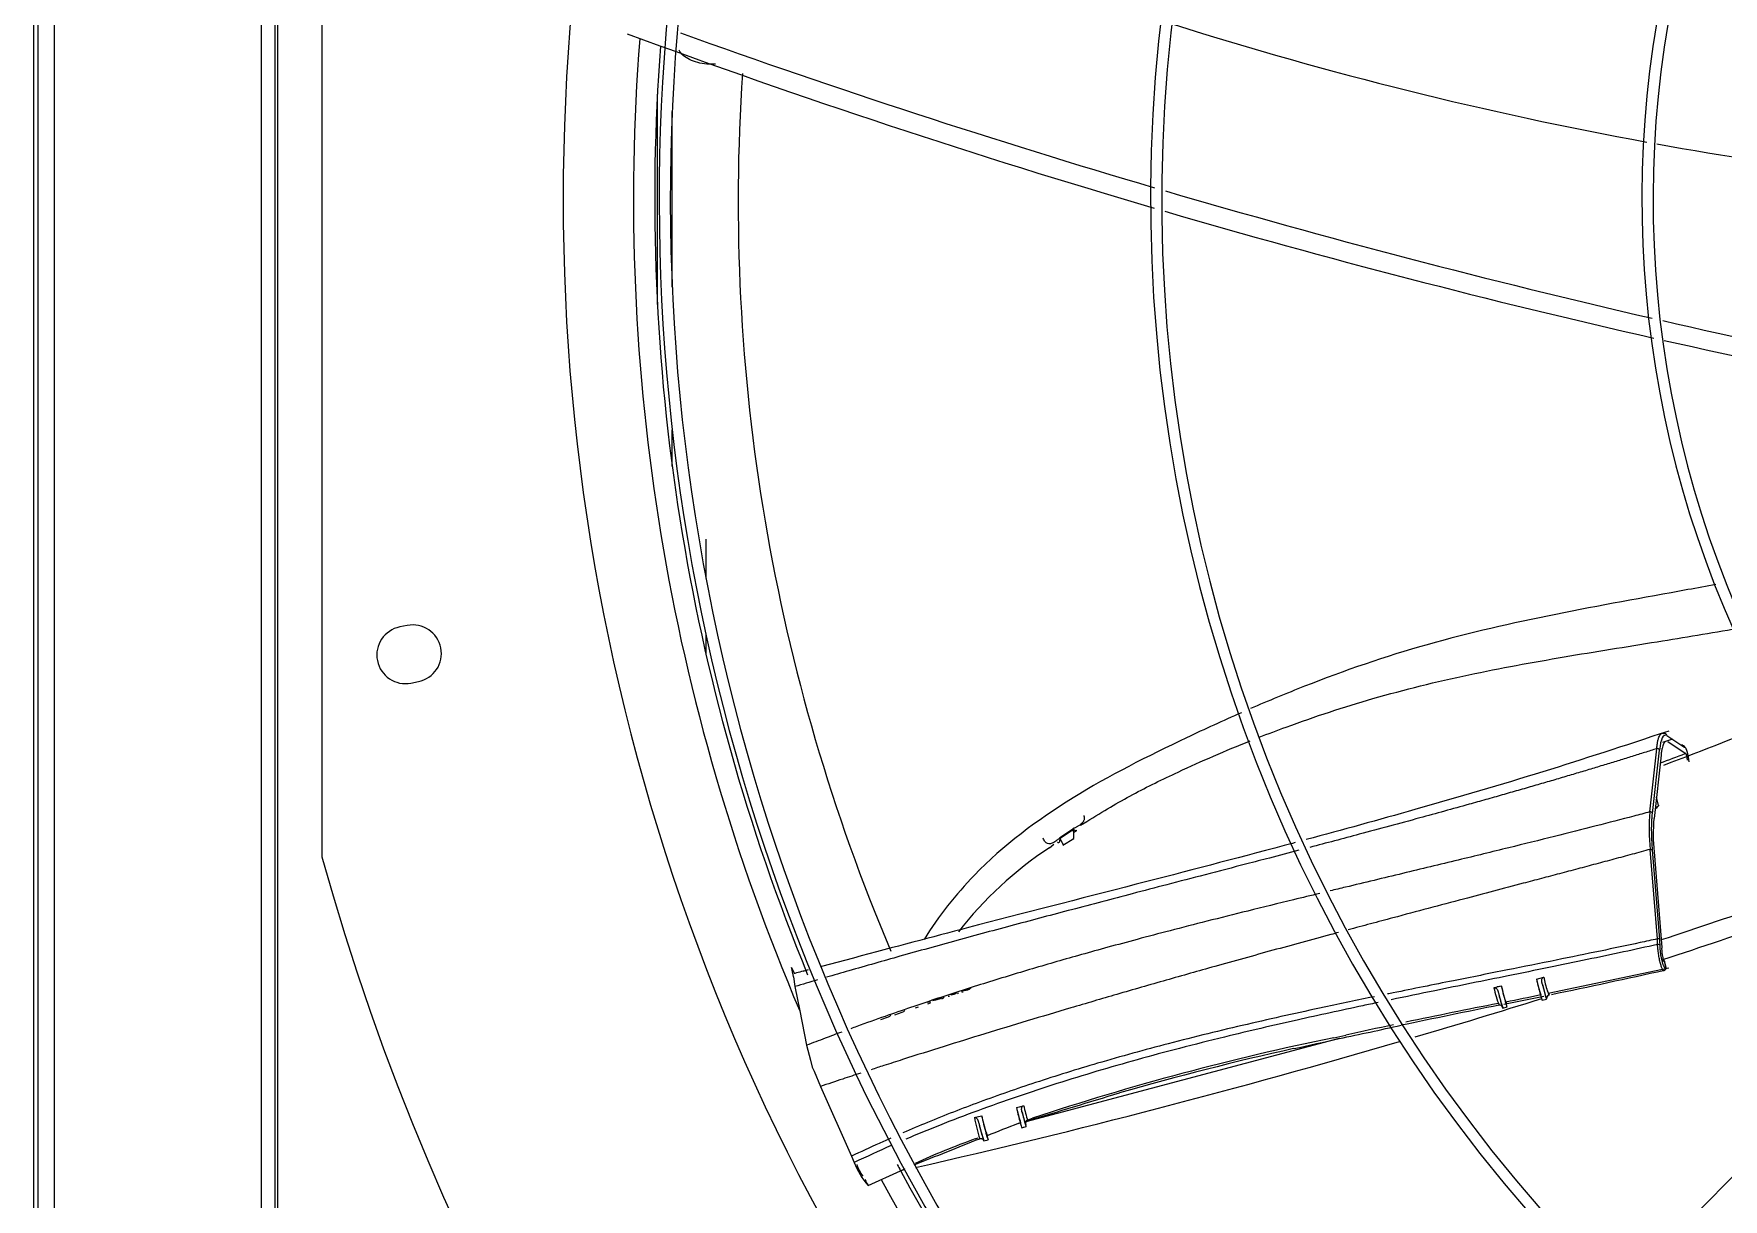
# Model space of a CAD drawing. Header units: millimetres. Extents: x 113490 to 142599, y -20467 to 115.
# Drawn here: x 124745.2 to 125123.5, y -11583.8 to -11322.9 of the extents above; entities that cross this region are included whole.
import ezdxf

# ---------------------------------------------------------------- set-up
doc = ezdxf.new("R2010")
doc.units = ezdxf.units.MM
doc.layers.add('DV3_0', color=7, linetype='Continuous')

msp = doc.modelspace()

# ---------------------------------------------------------------- linework, layer by layer
at = {"layer": 'DV3_0', "color": 7, "linetype": 'Continuous', "lineweight": 15}
for p, q in [((124745.24, -11906.49), (124745.24, -9742.49)), ((124746.24, -11906.49), (124746.24, -9742.49)), ((124796.24, -11847.85), (124796.24, -9857.26)), ((124799.24, -11847.85), (124799.24, -9857.26)), ((124809.74, -11212.82), (124809.74, -11507.16)), ((125327.2, -11374.23), (124993.6, -11712.53)), ((124895.75, -11444.84), (124895.75, -11436.07)), ((124828.85, -11455.38), (124827.19, -11455.72)), ((124895.75, -11461.9), (124895.75, -11457.32)), ((124829.68, -11468.27), (124831.35, -11467.94)), ((125112.13, -11480.84), (125109.84, -11481.58)), ((125110.85, -11479.98), (125114.64, -11482.54)), ((125114.97, -11484.07), (125111.04, -11481.39)), ((125114.45, -11482.22), (125114.45, -11482.22)), ((125109.54, -11484.4), (125107.96, -11498.62)), ((125108.98, -11495.66), (125108.49, -11493.83)), ((124977.82, -11500.95), (124974.93, -11502.95)), ((124979.59, -11500.06), (124980.98, -11499.25)), ((124972.6, -11505.13), (124973.57, -11504.37)), ((124974.93, -11502.95), (124975, -11503.09)), ((124975.63, -11504.58), (124978.05, -11503.1)), ((125107.98, -11506.04), (125109.7, -11527.45)), ((124928.72, -11529.82), (124921.62, -11531.69)), ((125110.67, -11531.96), (125110.3, -11530.37)), ((124914.88, -11531.96), (124915.52, -11533.29)), ((124915.33, -11534.02), (124915.62, -11536.21)), ((124915.62, -11533.27), (124915.52, -11533.29)), ((124918.59, -11532.49), (124917.4, -11532.81)), ((125081.66, -11534.53), (125083.28, -11534.08)), ((125084.29, -11537.66), (125111.31, -11531.98)), ((124915.62, -11536.21), (124916.71, -11541.62)), ((124948.13, -11538.88), (124946.47, -11539.42)), ((124948.14, -11538.93), (124946.89, -11539.34)), ((124948.47, -11538.73), (124948.13, -11538.88)), ((124948.41, -11538.81), (124948.14, -11538.93)), ((124948.6, -11538.67), (124948.41, -11538.81)), ((124948.54, -11538.99), (124948.8, -11538.84)), ((124948.8, -11538.84), (124949.04, -11538.61)), ((124949.94, -11538.32), (124950.26, -11538.37)), ((124950.98, -11537.97), (124950.49, -11538.09)), ((124950.94, -11538.08), (124950.58, -11538.16)), ((124951.21, -11537.99), (124950.94, -11538.08)), ((124951.26, -11537.88), (124950.98, -11537.97)), ((124951.55, -11537.85), (124951.21, -11537.99)), ((124951.67, -11537.71), (124951.26, -11537.88)), ((124951.74, -11537.71), (124951.55, -11537.85)), ((124951.85, -11537.57), (124951.74, -11537.71)), ((124952, -11537.82), (124952.24, -11537.59)), ((124952.9, -11537.24), (124953, -11537.35)), ((124953, -11537.35), (124953.32, -11537.4)), ((124953.41, -11537.19), (124953.24, -11537.13)), ((124953.55, -11537.12), (124953.28, -11537.14)), ((124954.05, -11537), (124953.55, -11537.12)), ((124954, -11537.11), (124953.64, -11537.19)), ((124954.28, -11537.03), (124954, -11537.11)), ((124954.32, -11536.91), (124954.05, -11537)), ((124954.61, -11536.88), (124954.28, -11537.03)), ((124954.73, -11536.75), (124954.32, -11536.91)), ((124954.8, -11536.75), (124954.61, -11536.88)), ((124954.99, -11536.59), (124954.73, -11536.75)), ((125072.13, -11536.47), (125072.82, -11536.28)), ((125072.82, -11536.28), (125073.79, -11536.04)), ((125073.8, -11536.09), (125072.82, -11536.28)), ((125073.8, -11536.09), (125073.79, -11536.04)), ((125082.93, -11539.26), (125083.9, -11539.01)), ((124916.71, -11541.62), (124918.23, -11549.36)), ((124934.89, -11543.55), (124936.55, -11542.99)), ((124936.55, -11542.99), (124936.89, -11542.83)), ((124936.89, -11542.83), (124937.14, -11542.63)), ((124938.01, -11542.5), (124939.67, -11541.94)), ((124939.67, -11541.94), (124940.01, -11541.79)), ((124940.01, -11541.79), (124940.25, -11541.59)), ((124942.65, -11540.95), (124943.27, -11540.74)), ((124945.91, -11539.6), (124945.29, -11539.8)), ((124945.36, -11540.06), (124945.98, -11539.86)), ((124945.98, -11539.86), (124945.85, -11539.4)), ((125074.09, -11541.02), (125075.06, -11540.78)), ((124918.23, -11549.36), (124919.13, -11552.7)), ((125037.48, -11547.85), (124967.36, -11566.45)), ((125036.26, -11547.66), (125038.99, -11547.07)), ((124919.13, -11552.7), (124919.46, -11554.25)), ((124919.46, -11554.25), (124919.97, -11555.15)), ((124919.97, -11555.15), (124921.34, -11558.58)), ((124921.34, -11558.58), (124928.31, -11574.2)), ((124955.79, -11565.51), (124957.44, -11565.14)), ((124965.21, -11563.27), (124966.74, -11562.88)), ((124965.21, -11563.27), (124966.86, -11562.89)), ((124967.42, -11566.2), (124968.82, -11565.7)), ((124965.63, -11566.88), (124966.09, -11566.73)), ((124966.16, -11566.74), (124965.63, -11566.88)), ((124966.44, -11567.8), (124967.41, -11567.56)), ((124966.45, -11567.77), (124967.41, -11567.53)), ((124967.41, -11567.53), (124967.32, -11567.17)), ((124955.99, -11570.31), (124956.65, -11570.08)), ((124957.91, -11570.73), (124957.89, -11570.64)), ((124957.91, -11570.76), (124958.88, -11570.52)), ((124958.87, -11570.39), (124958.66, -11569.6)), ((124928.31, -11574.2), (124928.91, -11575.57)), ((124940.24, -11577.1), (124940.18, -11577.02)), ((124932.01, -11580.72), (124939.28, -11577.43))]:
    msp.add_line(p, q, dxfattribs=at)
at = {"layer": 'DV3_0', "color": 7, "linetype": 'Continuous', "lineweight": 20}
for p, q in [((124749.84, -11903.49), (124749.84, -9745.49)), ((124799.84, -11862.07), (124799.84, -9845.59)), ((124884.84, -11383.52), (124884.84, -11336.47)), ((124888.16, -11379.64), (124888.16, -11340.34)), ((124888.16, -11419.76), (124888.16, -11411.56)), ((125107.02, -11497.11), (125108.58, -11482.96)), ((125107.62, -11497.45), (125109.19, -11483.28)), ((124977.9, -11501.09), (124975, -11503.09)), ((125108.71, -11525.54), (125107.11, -11505.5)), ((125109.24, -11525.65), (125107.64, -11505.61)), ((125108.75, -11526.8), (125108.71, -11525.54)), ((125110.67, -11532), (125110.34, -11530.58))]:
    msp.add_line(p, q, dxfattribs=at)
at = {"layer": 'DV3_0', "color": 7, "linetype": 'Continuous', "lineweight": 15}
for centre, radius, start, end in [((125341.24, -11359.99), 477.5, 136.9802, 223.0198), ((125341.24, -11359.99), 456, 136.2282, 225.3442), ((125341.24, -11359.99), 453.5, 135.9912, 225.5589), ((125341.24, -11359.99), 346, 136.506, 225.3203), ((125341.24, -11359.99), 343.5, 135.6595, 225.6229), ((126441.25, -9969.73), 1840.9, 220.96503, 227.76772), ((125341.24, -11359.99), 236, 136.9648, 225.2631), ((125341.24, -11359.99), 233.5, 136.5342, 225.7814), ((125515, -9595.72), 1840.9, 249.75902, 253.62673), ((125539.03, -9514.29), 1921.39, 250.25788, 253.58726), ((125263.5, -10489.2), 872.25, 252.43948, 259.62023), ((125341.24, -11359.99), 457, 175.6931, 202.3224), ((125263.5, -10489.2), 872.25, 259.76861, 265.86893), ((125539.03, -9514.29), 1921.39, 253.66402, 257.02308), ((125515, -9595.72), 1840.9, 253.70468, 257.22546), ((125539.03, -9514.29), 1921.39, 257.09501, 260.12283), ((125515, -9595.72), 1840.9, 257.29812, 260.49472), ((124828.43, -11461.99), 6.4, 101.25, 281.25), ((124830.1, -11461.66), 6.4, 281.25, 101.25), ((124805.11, -10669.83), 871.89, 290.47901, 292.33228), ((124769.74, -10566.14), 980.7, 290.2634, 290.61082), ((124967.32, -11507.47), 12.36, 31.0863, 31.8376), ((125147.03, -11502.21), 39.24, 174.7559, 185.6061), ((125020.21, -11577.14), 86.33, 123.4772, 141.9595), ((125341.24, -11359.99), 551.5, 195.4775, 254.5225), ((124510.22, -9701.77), 1919.9, 288.19223, 289.74418), ((124530.8, -9772.02), 1851.09, 288.2319, 289.91843), ((125105.4, -11529.93), 24.19, 190.9795, 199.6375), ((125099.1, -11531.62), 16.01, 188.8273, 200.2081), ((125110.18, -11532.07), 0.5, 330.9289, 12.9262), ((124530.8, -9772.02), 1851.09, 286.43453, 287.35195), ((125097.62, -11531.1), 26.05, 191.8874, 200.9495), ((125096.25, -11531.88), 22.84, 190.619, 201.0388), ((124926.24, -10805.57), 748.94, 281.43776, 282.05045), ((125084.61, -11538.8), 0.682, 100.6555, 179.6082), ((125376.75, -13086.93), 1576.47, 101.10452, 101.8727), ((125073.34, -11541.1), 0.775, 14.577, 74.918), ((124615, -9548.27), 2043.73, 281.93018, 282.32762), ((125376.75, -13086.93), 1576.47, 101.97651, 102.37149), ((124530.8, -9772.02), 1851.09, 282.85376, 286.32061), ((125153.64, -12121.51), 585.73, 101.56002, 108.39319), ((124818.84, -10575.34), 996.79, 282.07121, 282.67051), ((123133.22, -5475.5), 6361.01, 286.762242, 286.955844), ((125012.45, -11553.68), 57.87, 191.8004, 196.6527), ((125018.19, -11550.91), 62.39, 193.1783, 197.4298), ((125026.98, -11548.14), 63.6, 193.7672, 196.9844), ((124966.82, -11562.68), 0.217, 249.4082, 281.2988), ((125006.06, -11554.98), 50.66, 193.4884, 198.1214), ((125302.63, -12438.16), 934.19, 111.14595, 111.60499), ((124968.43, -11566.87), 1.15, 158.6355, 195.001), ((124968.01, -11567.18), 0.98, 106.1831, 132.1162), ((123832.24, -8765.95), 3021.46, 291.55519, 291.85481), ((125008.17, -11716.99), 155.68, 109.5835, 114.9362), ((124944.43, -11569.72), 16.59, 200.6412, 221.5271), ((124939.11, -11572.73), 10.18, 198.7545, 215.5358), ((125341.24, -11359.99), 464.96, 208.158, 208.3412), ((125341.24, -11359.99), 457, 208.4298, 225.3111)]:
    msp.add_arc(centre, radius, start, end, dxfattribs=at)
at = {"layer": 'DV3_0', "color": 7, "linetype": 'Continuous', "lineweight": 20}
for centre, radius, start, end in [((125341.24, -11359.99), 461.75, 175.5375, 203.1631), ((125332.56, -11360.32), 429.63, 176.1966, 203.0131), ((125152.26, -11500.81), 45.39, 175.3182, 185.9265), ((125089.38, -11527.28), 19.93, 0.7189, 4.7029), ((124694.02, -9651.69), 1926.37, 281.7096, 282.47942), ((125106.8, -11529.61), 34.61, 193.3187, 199.0477), ((124694.02, -9651.69), 1926.37, 281.38636, 281.65762), ((125120.95, -11526.44), 39.1, 193.4878, 198.6422), ((125099.1, -11531.62), 16.01, 200.2081, 203.8309), ((125983.95, -16025.12), 4576.28, 101.47805, 101.75882), ((125177.85, -12223.32), 689.87, 102.60617, 105.9473), ((125007.93, -11553.88), 42.73, 194.0223, 198.1249), ((125022.62, -11550.05), 57.22, 192.9705, 196.4331), ((125339.82, -11361.4), 455.08, 208.1401, 208.34), ((125341.24, -11359.99), 461.75, 208.3699, 225.4011)]:
    msp.add_arc(centre, radius, start, end, dxfattribs=at)
for centre, major_axis, ratio, start_param, end_param in [((125112.94, -11496.51), (2.47, -16.6), 0.179754, 3.019318, 3.763452), ((125110.37, -11480.06), (-0.218, -0.45), 0.976139, 2.165143, 3.931409), ((125114.02, -11477.26), (0.83, -5.36), 0.179908, -0.200081, -0.039458), ((125108.71, -11483.35), (-0.498, 0.049), 0.805706, 3.450205, 5.061922), ((125107.13, -11497.52), (-0.496, 0.063), 0.833159, 3.472934, 5.046604), ((125108.76, -11525.72), (-0.498, -0.04), 0.37387, 3.336805, 4.768335), ((125108.82, -11527.11), (-0.5, -0.005), 0.617283, 3.372309, 4.844377), ((125110.18, -11532.07), (-0.437, 0.243), 0.958352, 3.141576, 3.823082), ((125110.18, -11532.07), (-0.487, -0.112), 0.366919, 2.946969, 3.140847), ((125073.44, -11541.03), (0.698, 0.05), 0.984426, 1.359553, 1.70257)]:
    msp.add_ellipse(centre, major_axis=major_axis, ratio=ratio, start_param=start_param, end_param=end_param, dxfattribs=at)
at = {"layer": 'DV3_0', "color": 7, "linetype": 'Continuous', "lineweight": 15}
for centre, major_axis, ratio, start_param, end_param in [((125114.16, -11482.62), (-0.319, -0.385), 0.964026, 2.39814, 4.055708), ((123829.16, -12010.67), (1052.8, 567.59), 0.529579, -0.151955, -0.148725), ((125082.19, -11536.35), (-0.74, 2.91), 0.031385, 0.886622, 3.141596), ((125110.18, -11532.07), (-0.437, 0.243), 0.958352, 2.27676, 3.141576), ((125073.36, -11538.12), (-0.74, 2.91), 0.031385, 1.377637, 3.141593), ((125074.32, -11537.87), (-0.74, 2.91), 0.031385, 0.880663, 3.86689), ((125083.16, -11536.11), (-0.74, 2.91), 0.031385, 1.37262, 3.36681), ((124958.07, -11567.32), (-0.81, 3.2), 0.031385, 0.813261, 3.41258), ((124965.7, -11564.89), (-0.74, 2.91), 0.031385, 0.97146, 3.141593), ((124966.67, -11564.65), (-0.74, 2.91), 0.031385, 1.418641, 3.277547), ((124957.1, -11567.56), (-0.81, 3.2), 0.031385, 1.319686, 3.141593)]:
    msp.add_ellipse(centre, major_axis=major_axis, ratio=ratio, start_param=start_param, end_param=end_param, dxfattribs=at)
for points, knots in [([(124897.85, -11329.71), (124897.21, -11329.76), (124896.57, -11329.76), (124894.5, -11329.61), (124893.14, -11329.26), (124890.94, -11328.17), (124890.1, -11327.42), (124889.71, -11326.59)], [0.3920382, 0.3920382, 0.3920382, 0.3920382, 0.5, 0.5, 0.75, 0.75, 1, 1, 1, 1]), ([(125121.81, -11446.21), (125119.72, -11446.6), (125117.64, -11446.98), (125105.59, -11449.17), (125095.71, -11450.94), (125076.18, -11454.88), (125066.56, -11457.04), (125047.8, -11462.32), (125038.68, -11465.47), (125025.67, -11470.59), (125021.63, -11472.26), (125017.63, -11474)], [0.0988758, 0.0988758, 0.0988758, 0.0988758, 0.125, 0.125, 0.25, 0.25, 0.375, 0.375, 0.5, 0.5, 0.5569003, 0.5569003, 0.5569003, 0.5569003]), ([(125019.56, -11480.41), (125021.58, -11479.62), (125029.98, -11476.44), (125045.51, -11471.34), (125066.31, -11466.23), (125087.65, -11462.37), (125107.6, -11459.2), (125120.74, -11457.07), (125126.58, -11456.01)], [0.2428611, 0.2428611, 0.2428611, 0.2428611, 0.2795611, 0.3948142, 0.5195556, 0.6421753, 0.7617357, 0.8637565, 0.8637565, 0.8637565, 0.8637565]), ([(125015.59, -11474.9), (125011.48, -11476.71), (125007.4, -11478.58), (124994.63, -11484.63), (124985.98, -11488.98), (124969.82, -11498.96), (124962.3, -11504.6), (124951.6, -11515.6), (124947.8, -11520.37), (124944.54, -11525.66)], [0.5665409, 0.5665409, 0.5665409, 0.5665409, 0.625, 0.625, 0.75, 0.75, 0.875, 0.875, 0.9567536, 0.9567536, 0.9567536, 0.9567536]), ([(124980.98, -11499.25), (124984.72, -11496.96), (124990.86, -11493.23), (125000.65, -11488.5), (125009.4, -11484.55), (125014.81, -11482.3), (125017.56, -11481.2)], [0, 0, 0, 0, 0.0674341, 0.1313492, 0.1805317, 0.2307038, 0.2307038, 0.2307038, 0.2307038]), ([(125111.28, -11479.01), (125100.96, -11482.42), (125083.49, -11488.17), (125055.86, -11496.26), (125038.2, -11501.13), (125030.12, -11503.31)], [0, 0, 0, 0, 0.1564497, 0.3139341, 0.4468591, 0.4468591, 0.4468591, 0.4468591]), ([(125110.58, -11481.36), (125110.56, -11481.37), (125110.47, -11481.41), (125110.3, -11481.55), (125110.1, -11481.86), (125109.92, -11482.31), (125109.79, -11482.75), (125109.71, -11483.16), (125109.65, -11483.47), (125109.59, -11483.89), (125109.56, -11484.22), (125109.54, -11484.4)], [0.2206589, 0.2206589, 0.2206589, 0.2206589, 0.2457421, 0.3663177, 0.4945423, 0.6134411, 0.7461812, 0.7911285, 0.8485935, 0.918337, 1, 1, 1, 1]), ([(125109.7, -11479.55), (125109.72, -11479.54), (125109.8, -11479.51), (125109.92, -11479.5), (125110.06, -11479.52), (125110.16, -11479.57), (125110.21, -11479.59)], [0.7789943, 0.7789943, 0.7789943, 0.7789943, 0.8174029, 0.8795263, 0.9404048, 1, 1, 1, 1]), ([(125114.81, -11482.62), (125114.83, -11482.63), (125114.88, -11482.64), (125114.95, -11482.7), (125115.02, -11482.8), (125115.08, -11482.92), (125115.15, -11483.06), (125115.21, -11483.2), (125115.26, -11483.35), (125115.3, -11483.5), (125115.35, -11483.64), (125115.39, -11483.78), (125115.43, -11483.94), (125115.47, -11484.13), (125115.52, -11484.34), (125115.57, -11484.59), (125115.61, -11484.85), (125115.66, -11485.12), (125115.7, -11485.38), (125115.73, -11485.66), (125115.75, -11485.84), (125115.76, -11485.94)], [0, 0, 0, 0, 0.070656, 0.138985, 0.205034, 0.267514, 0.324952, 0.376491, 0.422024, 0.462559, 0.49991, 0.536192, 0.5739, 0.615856, 0.664062, 0.718193, 0.775155, 0.831278, 0.884322, 0.938551, 1, 1, 1, 1]), ([(125115.45, -11485.52), (125115.44, -11485.47), (125115.43, -11485.37), (125115.41, -11485.23), (125115.39, -11485.08), (125115.37, -11484.95), (125115.34, -11484.77), (125115.29, -11484.57), (125115.23, -11484.35), (125115.18, -11484.22), (125115.13, -11484.13), (125115.1, -11484.08), (125115.06, -11484.05), (125115.03, -11484.03), (125115, -11484.04), (125114.98, -11484.06), (125114.97, -11484.07)], [0, 0, 0, 0, 0.061484, 0.120759, 0.17791, 0.233099, 0.286578, 0.387652, 0.494958, 0.599985, 0.656741, 0.717347, 0.789284, 0.851454, 0.928238, 1, 1, 1, 1]), ([(125108.96, -11495.58), (125108.98, -11495.67), (125108.9, -11495.83), (125108.62, -11496.03), (125108.43, -11496.1), (125108.32, -11496.14)], [0.5009267, 0.5009267, 0.5009267, 0.5009267, 0.7479007, 0.8535179, 1, 1, 1, 1]), ([(125108.34, -11496.1), (125108.37, -11496.09), (125108.44, -11496.07), (125108.53, -11496.07), (125108.58, -11496.09), (125108.61, -11496.11), (125108.62, -11496.13), (125108.63, -11496.16), (125108.61, -11496.19), (125108.58, -11496.24), (125108.5, -11496.29), (125108.43, -11496.32), (125108.4, -11496.33)], [0, 0, 0, 0, 0.124634, 0.249634, 0.374563, 0.424786, 0.500012, 0.562745, 0.625486, 0.750415, 0.875412, 1, 1, 1, 1]), ([(124977.9, -11501.09), (124977.91, -11501.16), (124977.93, -11501.31), (124977.96, -11501.52), (124977.98, -11501.73), (124978, -11501.92), (124978.02, -11502.11), (124978.03, -11502.29), (124978.03, -11502.46), (124978.03, -11502.61), (124978.02, -11502.75), (124978, -11502.88), (124977.98, -11502.99), (124977.95, -11503.08), (124977.91, -11503.16), (124977.86, -11503.22), (124977.82, -11503.24), (124977.8, -11503.25)], [0, 0, 0, 0, 0.0319985, 0.0644103, 0.0972083, 0.1303695, 0.1638756, 0.1977141, 0.2318782, 0.2663682, 0.3011914, 0.3363627, 0.3719057, 0.4078521, 0.444243, 0.4811279, 0.5185658, 0.5185658, 0.5185658, 0.5185658]), ([(124980.28, -11497.89), (124980.3, -11497.94), (124980.32, -11498.03), (124980.35, -11498.16), (124980.38, -11498.29), (124980.39, -11498.41), (124980.39, -11498.53), (124980.39, -11498.64), (124980.38, -11498.8), (124980.33, -11499.01), (124980.19, -11499.3), (124979.94, -11499.63), (124979.53, -11499.99), (124979.11, -11500.26), (124978.74, -11500.46), (124978.48, -11500.59), (124978.27, -11500.69), (124978.11, -11500.77), (124978.03, -11500.81), (124977.96, -11500.85), (124977.88, -11500.9), (124977.84, -11500.93), (124977.82, -11500.95)], [0, 0, 0, 0, 0.032328, 0.063073, 0.092245, 0.119888, 0.146068, 0.170876, 0.194414, 0.256978, 0.319523, 0.419318, 0.545451, 0.702088, 0.765789, 0.831971, 0.904287, 0.924636, 0.944337, 0.963782, 0.98257, 1, 1, 1, 1]), ([(124978.51, -11501.17), (124978.55, -11501.21), (124978.61, -11501.29), (124978.65, -11501.41), (124978.6, -11501.44), (124978.46, -11501.37), (124978.32, -11501.27), (124978.17, -11501.15), (124978.05, -11501.07), (124977.98, -11501.05), (124977.93, -11501.06), (124977.91, -11501.08), (124977.9, -11501.09)], [0, 0, 0, 0, 0.126378, 0.21914, 0.466092, 0.602057, 0.745168, 0.891066, 0.957479, 0.981985, 0.99081, 1, 1, 1, 1]), ([(124978.51, -11501.17), (124978.51, -11501.2), (124978.5, -11501.26), (124978.48, -11501.34), (124978.46, -11501.4), (124978.43, -11501.46), (124978.4, -11501.51), (124978.37, -11501.55), (124978.33, -11501.58), (124978.29, -11501.6), (124978.25, -11501.61), (124978.2, -11501.62), (124978.15, -11501.61), (124978.1, -11501.6), (124978.04, -11501.57), (124977.99, -11501.55), (124977.96, -11501.53)], [0, 0, 0, 0, 0.0396478, 0.0788683, 0.1176969, 0.1561688, 0.1943187, 0.232181, 0.2697894, 0.3071769, 0.3443762, 0.3814187, 0.4183352, 0.4551558, 0.4919094, 0.5415641, 0.5415641, 0.5415641, 0.5415641]), ([(125027.61, -11503.98), (125026.79, -11504.21), (125014.99, -11507.37), (124990.71, -11513.7), (124957.78, -11522.09), (124938.15, -11527.31), (124928.72, -11529.82)], [0.4606216, 0.4606216, 0.4606216, 0.4606216, 0.474258, 0.6546603, 0.8594124, 1, 1, 1, 1]), ([(124974.93, -11502.95), (124974.87, -11502.99), (124974.72, -11503.1), (124974.42, -11503.34), (124974.05, -11503.65), (124973.51, -11504.01), (124972.9, -11504.31), (124972.19, -11504.26), (124971.57, -11503.79), (124971.35, -11503.3), (124971.22, -11503)], [0, 0, 0, 0, 0.04318, 0.110156, 0.237581, 0.354066, 0.528948, 0.673893, 0.807982, 1, 1, 1, 1]), ([(124975, -11503.09), (124974.99, -11503.1), (124974.96, -11503.14), (124974.95, -11503.19), (124974.93, -11503.27), (124974.92, -11503.36), (124974.9, -11503.49), (124974.88, -11503.67), (124974.82, -11503.85), (124974.73, -11504.02), (124974.57, -11504.1), (124974.48, -11503.94), (124974.44, -11503.87)], [0, 0, 0, 0, 0.012152, 0.036167, 0.072819, 0.121928, 0.182541, 0.276734, 0.444448, 0.565014, 0.79299, 1, 1, 1, 1]), ([(124974.44, -11503.87), (124974.44, -11503.87), (124974.45, -11503.89), (124974.47, -11503.92), (124974.49, -11503.94), (124974.51, -11503.97), (124974.52, -11503.99), (124974.53, -11503.99)], [0, 0, 0, 0, 0.0162808, 0.0362064, 0.0597339, 0.0868175, 0.1174109, 0.1174109, 0.1174109, 0.1174109]), ([(124975, -11503.09), (124975.02, -11503.15), (124975.08, -11503.27), (124975.16, -11503.43), (124975.23, -11503.58), (124975.3, -11503.72), (124975.36, -11503.84), (124975.42, -11503.96), (124975.48, -11504.07), (124975.53, -11504.16), (124975.57, -11504.24), (124975.61, -11504.31), (124975.65, -11504.37), (124975.68, -11504.42), (124975.71, -11504.45), (124975.73, -11504.48), (124975.75, -11504.49), (124975.76, -11504.49), (124975.77, -11504.49), (124975.77, -11504.49)], [0, 0, 0, 0, 0.0318903, 0.0633931, 0.0945091, 0.1252398, 0.1555879, 0.1855574, 0.2151535, 0.2443828, 0.2732533, 0.3017752, 0.3299622, 0.3578293, 0.3853906, 0.4126604, 0.4396522, 0.4663794, 0.4748855, 0.4748855, 0.4748855, 0.4748855]), ([(125109.7, -11527.45), (125109.69, -11527.47), (125109.69, -11527.52), (125109.68, -11527.6), (125109.67, -11527.7), (125109.67, -11527.87), (125109.68, -11528.07), (125109.69, -11528.33), (125109.72, -11528.59), (125109.77, -11528.96), (125109.85, -11529.42), (125109.97, -11529.92), (125110.08, -11530.24), (125110.17, -11530.43), (125110.22, -11530.51), (125110.26, -11530.55), (125110.29, -11530.57), (125110.32, -11530.58), (125110.34, -11530.58), (125110.34, -11530.58)], [0, 0, 0, 0, 0.024695, 0.053782, 0.087879, 0.127694, 0.203988, 0.253847, 0.318526, 0.37839, 0.501334, 0.62403, 0.747508, 0.806312, 0.8729, 0.899948, 0.936287, 0.974327, 1, 1, 1, 1]), ([(125110.34, -11530.58), (125110.35, -11530.57), (125110.35, -11530.57), (125110.35, -11530.57), (125110.33, -11530.56), (125110.3, -11530.55), (125110.23, -11530.54), (125110.15, -11530.53), (125110.05, -11530.54), (125109.95, -11530.55), (125109.88, -11530.56), (125109.84, -11530.57)], [0, 0, 0, 0, 0.087092, 0.172213, 0.257026, 0.380631, 0.50268, 0.627614, 0.750237, 0.875771, 1, 1, 1, 1]), ([(125082.93, -11535.56), (125082.91, -11535.51), (125082.89, -11535.41), (125082.86, -11535.26), (125082.85, -11535.13), (125082.83, -11535), (125082.83, -11534.83), (125082.84, -11534.65), (125082.9, -11534.45), (125082.97, -11534.3), (125083.07, -11534.19), (125083.17, -11534.12), (125083.24, -11534.09), (125083.28, -11534.08)], [0, 0, 0, 0, 0.088851, 0.173568, 0.254282, 0.331144, 0.404329, 0.55088, 0.680167, 0.780153, 0.868435, 0.936175, 1, 1, 1, 1]), ([(125110.29, -11532.55), (125110.28, -11532.56), (125110.27, -11532.59), (125110.24, -11532.62), (125110.22, -11532.64), (125110.2, -11532.66), (125110.17, -11532.67), (125110.15, -11532.67), (125110.1, -11532.65), (125110.02, -11532.6), (125109.94, -11532.49), (125109.91, -11532.42)], [0, 0, 0, 0, 0.0206902, 0.0405381, 0.0595432, 0.0777058, 0.0950265, 0.1115061, 0.1271451, 0.1930185, 0.2534069, 0.2534069, 0.2534069, 0.2534069]), ([(125072.13, -11536.47), (125072.15, -11536.46), (125072.19, -11536.45), (125072.25, -11536.45), (125072.3, -11536.45), (125072.39, -11536.46), (125072.51, -11536.5), (125072.64, -11536.6), (125072.78, -11536.74), (125072.89, -11536.92), (125072.98, -11537.12), (125073.06, -11537.34), (125073.1, -11537.5), (125073.12, -11537.58)], [0, 0, 0, 0, 0.032379, 0.064877, 0.098196, 0.132989, 0.220633, 0.319533, 0.44843, 0.594641, 0.718998, 0.853852, 1, 1, 1, 1]), ([(125084.48, -11538.08), (125084.46, -11538.08), (125084.42, -11538.09), (125084.35, -11538.12), (125084.2, -11538.2), (125084.07, -11538.35), (125083.98, -11538.52), (125083.93, -11538.66), (125083.91, -11538.77), (125083.9, -11538.87), (125083.9, -11538.91), (125083.9, -11538.94)], [0, 0, 0, 0, 0.0308, 0.062191, 0.13033, 0.312414, 0.440895, 0.587725, 0.713605, 0.850761, 1, 1, 1, 1]), ([(124955.79, -11565.51), (124955.81, -11565.51), (124955.85, -11565.5), (124955.91, -11565.5), (124955.97, -11565.51), (124956.06, -11565.53), (124956.17, -11565.58), (124956.31, -11565.69), (124956.44, -11565.85), (124956.55, -11566.05), (124956.65, -11566.28), (124956.73, -11566.52), (124956.78, -11566.7), (124956.8, -11566.79)], [0, 0, 0, 0, 0.029358, 0.059261, 0.090527, 0.123873, 0.209457, 0.309205, 0.438254, 0.585956, 0.712395, 0.850229, 1, 1, 1, 1]), ([(124966.47, -11564.23), (124966.46, -11564.18), (124966.43, -11564.08), (124966.41, -11563.94), (124966.39, -11563.8), (124966.39, -11563.64), (124966.4, -11563.46), (124966.43, -11563.28), (124966.49, -11563.14), (124966.57, -11563.03), (124966.65, -11562.94), (124966.71, -11562.9), (124966.74, -11562.88)], [0, 0, 0, 0, 0.101988, 0.199112, 0.29162, 0.379801, 0.524136, 0.654838, 0.75935, 0.85428, 0.929517, 1, 1, 1, 1]), ([(124957, -11570.26), (124957.02, -11570.25), (124957.05, -11570.24), (124957.11, -11570.23), (124957.16, -11570.22), (124957.24, -11570.22), (124957.34, -11570.23), (124957.51, -11570.27), (124957.67, -11570.37), (124957.79, -11570.49), (124957.85, -11570.58), (124957.87, -11570.62), (124957.89, -11570.64)], [0, 0, 0, 0, 0.050319, 0.100915, 0.151856, 0.203202, 0.306476, 0.420612, 0.688125, 0.841016, 0.929395, 1, 1, 1, 1]), ([(124939.28, -11577.43), (124939.31, -11577.42), (124939.38, -11577.39), (124939.47, -11577.36), (124939.56, -11577.32), (124939.68, -11577.28), (124939.82, -11577.23), (124939.97, -11577.19), (124940.1, -11577.15), (124940.19, -11577.13), (124940.23, -11577.11), (124940.24, -11577.1), (124940.24, -11577.1), (124940.24, -11577.1)], [0, 0, 0, 0, 0.062517, 0.125211, 0.188491, 0.252013, 0.379928, 0.50779, 0.633992, 0.757648, 0.879107, 0.939522, 1, 1, 1, 1])]:
    msp.add_open_spline(points, degree=3, knots=knots, dxfattribs=at)
at = {"layer": 'DV3_0', "color": 7, "linetype": 'Continuous', "lineweight": 20}
for points, knots in [([(125108.58, -11482.96), (125108.58, -11482.88), (125108.59, -11482.74), (125108.61, -11482.55), (125108.63, -11482.39), (125108.65, -11482.25), (125108.66, -11482.15), (125108.69, -11481.93), (125108.74, -11481.64), (125108.84, -11481.13), (125108.97, -11480.61), (125109.17, -11480.11), (125109.39, -11479.76), (125109.58, -11479.6), (125109.68, -11479.56), (125109.7, -11479.55)], [0, 0, 0, 0, 0.0298431, 0.0562608, 0.079214, 0.0986714, 0.1146082, 0.1270052, 0.1941541, 0.2536274, 0.3863546, 0.5051986, 0.6334618, 0.7540799, 0.7789943, 0.7789943, 0.7789943, 0.7789943]), ([(125108.58, -11482.96), (125107.67, -11483.24), (125105.84, -11483.82), (125103.05, -11484.69), (125100.17, -11485.59), (125097.2, -11486.49), (125094.15, -11487.42), (125091.01, -11488.36), (125087.78, -11489.32), (125084.46, -11490.3), (125081.05, -11491.29), (125077.55, -11492.3), (125073.96, -11493.32), (125070.29, -11494.37), (125064.13, -11496.09), (125054.69, -11498.7), (125042.81, -11501.91), (125034.61, -11504.08), (125030.92, -11505.06)], [0, 0, 0, 0, 0.014183, 0.0288022, 0.0438596, 0.0593574, 0.0752979, 0.0916834, 0.108516, 0.1257975, 0.14353, 0.1617153, 0.1803553, 0.199452, 0.2190068, 0.2761651, 0.3462044, 0.4033553, 0.4033553, 0.4033553, 0.4033553]), ([(125107.02, -11497.11), (125105.82, -11497.43), (125101.82, -11498.49), (125094.72, -11500.33), (125085.39, -11502.68), (125075.1, -11505.23), (125063.76, -11507.99), (125051.58, -11510.92), (125042.01, -11513.22), (125036.6, -11514.52), (125035.45, -11514.8)], [0, 0, 0, 0, 0.0191542, 0.0640617, 0.113509, 0.1678338, 0.2276236, 0.293451, 0.3607122, 0.3789398, 0.3789398, 0.3789398, 0.3789398]), ([(125107.64, -11505.61), (125107.61, -11505.25), (125107.56, -11504.53), (125107.5, -11503.49), (125107.46, -11502.49), (125107.43, -11501.53), (125107.43, -11500.61), (125107.45, -11499.74), (125107.48, -11498.92), (125107.54, -11498.14), (125107.59, -11497.67), (125107.62, -11497.45)], [0, 0, 0, 0, 0.109418, 0.218488, 0.328111, 0.438, 0.54803, 0.65855, 0.771091, 0.885182, 1, 1, 1, 1]), ([(125028.44, -11505.71), (125026.24, -11506.29), (125022.35, -11507.31), (125015.36, -11509.13), (125007.7, -11511.12), (124999.17, -11513.34), (124989.21, -11515.94), (124977.84, -11518.92), (124964.75, -11522.4), (124951.94, -11525.87), (124941.51, -11528.76), (124933.46, -11531.04), (124927.96, -11532.61), (124924.35, -11533.66), (124922.68, -11534.14)], [0.4161929, 0.4161929, 0.4161929, 0.4161929, 0.4501907, 0.4764166, 0.5245765, 0.5686568, 0.6086149, 0.6787752, 0.7448018, 0.8115932, 0.8776529, 0.9069317, 0.9370804, 0.9632634, 0.9632634, 0.9632634, 0.9632634]), ([(125107.11, -11505.5), (125105.76, -11505.87), (125103.05, -11506.6), (125099, -11507.7), (125094.94, -11508.78), (125090.88, -11509.87), (125086.82, -11510.95), (125082.76, -11512.02), (125075.6, -11513.92), (125064.52, -11516.84), (125053.11, -11519.87), (125044.48, -11522.17), (125041.13, -11523.07), (125039.47, -11523.52)], [0, 0, 0, 0, 0.0217234, 0.0434514, 0.0651837, 0.0869197, 0.1086594, 0.1304026, 0.1521493, 0.2236007, 0.3082973, 0.3353966, 0.3621618, 0.3621618, 0.3621618, 0.3621618]), ([(125033.12, -11515.36), (125031.17, -11515.83), (125025.8, -11517.13), (125017.37, -11519.2), (125008.15, -11521.51), (124999.89, -11523.63), (124992.51, -11525.57), (124985.9, -11527.36), (124979.91, -11529.02), (124974.3, -11530.61), (124968.82, -11532.21), (124963.35, -11533.86), (124957.85, -11535.55), (124952.39, -11537.29), (124946.95, -11539.06), (124941.43, -11540.92), (124935.6, -11542.94), (124931.13, -11544.54), (124928.58, -11545.47), (124928.13, -11545.64)], [0.3911704, 0.3911704, 0.3911704, 0.3911704, 0.4219505, 0.4760424, 0.5241516, 0.5674854, 0.6062973, 0.6407511, 0.6718307, 0.7009715, 0.72961, 0.7586398, 0.7878647, 0.8169556, 0.8456389, 0.874599, 0.9053004, 0.9392274, 0.9465458, 0.9465458, 0.9465458, 0.9465458]), ([(125037.33, -11524.1), (125036.76, -11524.25), (125031.86, -11525.58), (125022.62, -11528.09), (125010.33, -11531.5), (124998.68, -11534.8), (124987.93, -11537.89), (124977.57, -11540.93), (124967.71, -11543.87), (124958.26, -11546.74), (124948.94, -11549.63), (124941.4, -11552.01), (124935.96, -11553.76), (124933.63, -11554.51), (124932.7, -11554.82)], [0.3735983, 0.3735983, 0.3735983, 0.3735983, 0.3827721, 0.4523653, 0.5223247, 0.580713, 0.6402671, 0.6958477, 0.7484166, 0.7999318, 0.8492257, 0.8999629, 0.9226776, 0.9379893, 0.9379893, 0.9379893, 0.9379893]), ([(125108.71, -11525.54), (125107.43, -11525.82), (125103.18, -11526.74), (125095.64, -11528.33), (125085.73, -11530.36), (125074.76, -11532.57), (125062.59, -11534.99), (125053.64, -11536.79), (125048.72, -11537.79), (125048.3, -11537.87)], [0, 0, 0, 0, 0.0210593, 0.0696993, 0.1235028, 0.183056, 0.2489584, 0.3224962, 0.3293416, 0.3293416, 0.3293416, 0.3293416]), ([(125108.75, -11526.8), (125106.22, -11527.35), (125100.98, -11528.5), (125092.87, -11530.2), (125084.26, -11531.98), (125072.88, -11534.3), (125061.1, -11536.68), (125052.36, -11538.49), (125049.1, -11539.17)], [0, 0, 0, 0, 0.0417012, 0.0860656, 0.1330959, 0.1827939, 0.2725774, 0.3260678, 0.3260678, 0.3260678, 0.3260678]), ([(125109.91, -11532.42), (125109.87, -11532.35), (125109.78, -11532.19), (125109.66, -11531.87), (125109.53, -11531.48), (125109.36, -11530.89), (125109.16, -11530.04), (125108.99, -11529.1), (125108.89, -11528.35), (125108.83, -11527.86), (125108.79, -11527.46), (125108.77, -11527.12), (125108.76, -11526.91), (125108.75, -11526.8)], [0.2534069, 0.2534069, 0.2534069, 0.2534069, 0.3175249, 0.3785502, 0.4412392, 0.5027172, 0.6254039, 0.7493043, 0.8107487, 0.8740286, 0.9140105, 0.9560016, 1, 1, 1, 1]), ([(125045.38, -11538.47), (125041.63, -11539.24), (125032.12, -11541.23), (125016.71, -11544.64), (124999.77, -11548.77), (124983.97, -11553.13), (124969.87, -11557.5), (124957.19, -11561.92), (124947.32, -11565.76), (124941.66, -11568.15), (124939.82, -11568.94)], [0.3452723, 0.3452723, 0.3452723, 0.3452723, 0.406586, 0.5009576, 0.5981454, 0.6857366, 0.7633916, 0.8342268, 0.9005803, 0.9325562, 0.9325562, 0.9325562, 0.9325562]), ([(125046.2, -11539.77), (125045.07, -11540.01), (125039.02, -11541.29), (125027.54, -11543.79), (125013.85, -11546.97), (125001.91, -11549.97), (124989.36, -11553.34), (124974.25, -11557.81), (124959.52, -11562.83), (124948.31, -11567.12), (124942.98, -11569.31), (124940.5, -11570.36)], [0.3419243, 0.3419243, 0.3419243, 0.3419243, 0.3606127, 0.4412254, 0.5306463, 0.5863802, 0.6389306, 0.739368, 0.8394667, 0.8887403, 0.9320126, 0.9320126, 0.9320126, 0.9320126]), ([(124926.11, -11546.38), (124924.87, -11546.84), (124922.24, -11547.83), (124919.61, -11548.83), (124918.23, -11549.36)], [0.95740736, 0.95740736, 0.95740736, 0.95740736, 0.97745289, 1, 1, 1, 1]), ([(124930.37, -11555.58), (124929.02, -11556.02), (124926.01, -11557.01), (124923, -11558.02), (124921.34, -11558.58)], [0.95067555, 0.95067555, 0.95067555, 0.95067555, 0.97269727, 1, 1, 1, 1]), ([(124937.14, -11570.11), (124936.26, -11570.51), (124933.3, -11571.83), (124930.36, -11573.21), (124928.31, -11574.2)], [0.94812441, 0.94812441, 0.94812441, 0.94812441, 0.96364208, 1, 1, 1, 1])]:
    msp.add_open_spline(points, degree=3, knots=knots, dxfattribs=at)
at = {"layer": 'DV3_0', "color": 7, "linetype": 'Continuous', "lineweight": 15}
msp.add_rational_spline([(125114.15, -11482.23), (125114.47, -11482.11), (125114.76, -11482.28), (125114.81, -11482.62)], [1.21852171348, 0.920082528787, 0.927331319704, 1.24026808623], degree=3, dxfattribs=at)
at = {"layer": 'DV3_0', "color": 7, "linetype": 'Continuous', "lineweight": 20}
msp.add_rational_spline([(125107.11, -11505.5), (125107.37, -11505.47), (125107.58, -11505.52), (125107.64, -11505.61)], [1.11446401249, 0.944538786466, 0.963807843942, 1.17227118492], degree=3, dxfattribs=at)
for points in [[(125110.67, -11532), (125110.65, -11532.03), (125110.61, -11532.08), (125110.55, -11532.11), (125110.48, -11532.1), (125110.41, -11532.05), (125110.33, -11531.96), (125110.25, -11531.83), (125110.17, -11531.67), (125110.08, -11531.47), (125110, -11531.24), (125109.92, -11530.99), (125109.83, -11530.7), (125109.75, -11530.4), (125109.68, -11530.08), (125109.61, -11529.74), (125109.55, -11529.39), (125109.49, -11529.04), (125109.44, -11528.68), (125109.39, -11528.33), (125109.36, -11527.98), (125109.33, -11527.65), (125109.31, -11527.33), (125109.31, -11527.13), (125109.31, -11527.03)], [(124918.59, -11532.48), (124917.6, -11532.74), (124916.61, -11533), (124915.62, -11533.27)], [(124920.67, -11534.73), (124918.99, -11535.22), (124917.31, -11535.72), (124915.62, -11536.21)], [(124937.19, -11571.8), (124934.42, -11573.03), (124931.66, -11574.3), (124928.91, -11575.57)]]:
    msp.add_open_spline(points, degree=3, dxfattribs=at)

doc.saveas('drawing.dxf')
